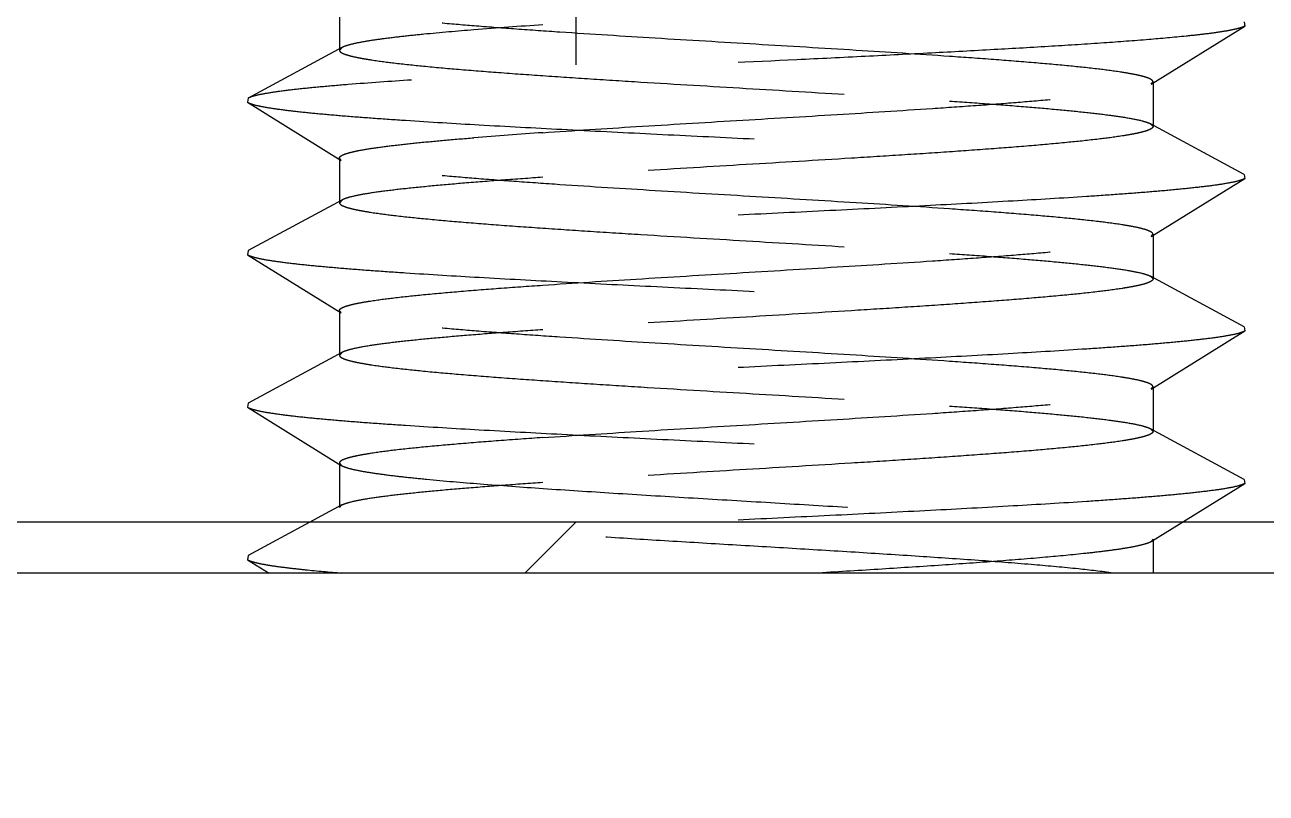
# Model space of a CAD drawing. Header units: inches. Extents: x 1246 to 1707, y -383 to -57.
# Drawn here: x 1346.734 to 1349.175, y -301.819 to -300.307 of the extents above; entities that cross this region are included whole.
import ezdxf

# ---------------------------------------------------------------- set-up
doc = ezdxf.new("R2010")
doc.units = ezdxf.units.IN
doc.header["$LTSCALE"] = 10
doc.header["$MEASUREMENT"] = 0
doc.linetypes.add('CENTER', pattern=[0.6, 0.375, -0.075, 0.075, -0.075])
doc.linetypes.add('HIDDEN', pattern=[0.2, 0.1, -0.1])
doc.layers.get('0').update_dxf_attribs({"linetype": 'CONTINUOUS'})
doc.layers.add('02___PRT_ALL_AXES', color=7, linetype='CONTINUOUS')
doc.layers.add('DEFAULT_2', color=8, linetype='HIDDEN')

msp = doc.modelspace()

# ---------------------------------------------------------------- linework, layer by layer
at = {"color": 7, "linetype": 'Continuous'}
for p, q in [((1350.2523, -301.286), (1343.6171, -301.286)), ((1350.1522, -301.386), (1343.7171, -301.386))]:
    msp.add_line(p, q, dxfattribs=at)
at = {"linetype": 'CENTER'}
msp.add_arc((1478.7792, -1654.6488), 1356.7628, 83.2637115, 96.7362885, dxfattribs=at)
at = {"layer": '02___PRT_ALL_AXES', "color": 8, "linetype": 'HIDDEN'}
msp.add_line((1347.8171, -297.386), (1347.8171, -301.286), dxfattribs=at)
at = {"layer": 'DEFAULT_2', "color": 8, "linetype": 'HIDDEN'}
for p, q in [((1347.3523, -300.2696), (1347.3523, -300.3574)), ((1348.9486, -300.4242), (1349.1328, -300.3098)), ((1349.1318, -300.3017), (1349.1328, -300.3098)), ((1347.3572, -300.3521), (1347.1727, -300.4517)), ((1347.3572, -300.3521), (1347.3523, -300.3574)), ((1348.9486, -300.4242), (1348.9523, -300.4196)), ((1348.9523, -300.4196), (1348.9523, -300.5074)), ((1347.1727, -300.4517), (1347.1718, -300.4598)), ((1347.1718, -300.4598), (1347.356, -300.5742)), ((1349.1318, -300.6017), (1348.9474, -300.5021)), ((1348.9474, -300.5021), (1348.9523, -300.5074)), ((1347.3523, -300.5696), (1347.3523, -300.6574)), ((1347.356, -300.5742), (1347.3523, -300.5696)), ((1349.1318, -300.6017), (1349.1328, -300.6098)), ((1348.9486, -300.7242), (1349.1328, -300.6098)), ((1347.3572, -300.6521), (1347.1727, -300.7517)), ((1347.3572, -300.6521), (1347.3523, -300.6574)), ((1348.9486, -300.7242), (1348.9523, -300.7196)), ((1348.9523, -300.7196), (1348.9523, -300.8074)), ((1347.1727, -300.7517), (1347.1718, -300.7598)), ((1347.1718, -300.7598), (1347.356, -300.8742)), ((1349.1318, -300.9017), (1348.9474, -300.8021)), ((1348.9474, -300.8021), (1348.9523, -300.8074)), ((1347.3523, -300.8696), (1347.3523, -300.9574)), ((1347.356, -300.8742), (1347.3523, -300.8696)), ((1348.9486, -301.0242), (1349.1328, -300.9098)), ((1349.1318, -300.9017), (1349.1328, -300.9098)), ((1347.3572, -300.9521), (1347.1727, -301.0517)), ((1347.3572, -300.9521), (1347.3523, -300.9574)), ((1348.9486, -301.0242), (1348.9523, -301.0196)), ((1348.9523, -301.0196), (1348.9523, -301.1074)), ((1347.1727, -301.0517), (1347.1718, -301.0598)), ((1347.1718, -301.0598), (1347.356, -301.1742)), ((1349.1318, -301.2017), (1348.9474, -301.1021)), ((1348.9474, -301.1021), (1348.9523, -301.1074)), ((1347.3523, -301.1696), (1347.3523, -301.2574)), ((1347.3523, -301.1696), (1347.356, -301.1742)), ((1348.9486, -301.3242), (1349.1328, -301.2098)), ((1349.1318, -301.2017), (1349.1328, -301.2098)), ((1347.3572, -301.2521), (1347.1727, -301.3517)), ((1347.3523, -301.2574), (1347.3572, -301.2521)), ((1347.7171, -301.386), (1347.8171, -301.286)), ((1348.9523, -301.3196), (1348.9486, -301.3242)), ((1348.9523, -301.3196), (1348.9523, -301.386)), ((1347.1727, -301.3517), (1347.1718, -301.3598)), ((1347.1718, -301.3598), (1347.2141, -301.386))]:
    msp.add_line(p, q, dxfattribs=at)
for centre, radius, start, end in [((1348.6325, -313.1366), 12.8594, 93.92475, 94.53022), ((1348.5216, -311.8497), 11.3562, 93.88467, 94.5703)]:
    msp.add_arc(centre, radius, start, end, dxfattribs=at)
for points, knots in [([(1348.5523, -300.3696), (1348.4911, -300.3654), (1348.3642, -300.3572), (1348.1711, -300.3457), (1347.9769, -300.3341), (1347.8198, -300.3243), (1347.7026, -300.3162), (1347.6243, -300.3103), (1347.5542, -300.3044), (1347.4935, -300.2985), (1347.4429, -300.2927), (1347.4076, -300.2877), (1347.3851, -300.2834), (1347.3727, -300.2805), (1347.3632, -300.2776), (1347.358, -300.2754), (1347.356, -300.2742)], [0, 0, 0, 0, 0.153216, 0.317579, 0.482941, 0.639062, 0.710608, 0.77631, 0.835153, 0.886235, 0.928776, 0.962154, 0.975263, 0.985935, 0.994162, 1, 1, 1, 1]), ([(1349.1328, -300.3098), (1349.1304, -300.3113), (1349.1237, -300.3137), (1349.1112, -300.3169), (1349.0941, -300.3201), (1349.0725, -300.3234), (1349.0464, -300.3266), (1349.0032, -300.3313), (1348.9392, -300.337), (1348.8512, -300.3435), (1348.7497, -300.35), (1348.6367, -300.3565), (1348.5143, -300.3631), (1348.385, -300.3697), (1348.2058, -300.3785), (1347.9836, -300.3892), (1347.7309, -300.4019), (1347.5692, -300.4111), (1347.4939, -300.4161)], [0, 0, 0, 0, 0.005115, 0.012939, 0.023519, 0.036836, 0.052837, 0.071457, 0.116194, 0.170212, 0.23248, 0.301802, 0.376848, 0.456172, 0.538246, 0.704294, 0.862243, 1, 1, 1, 1]), ([(1347.6168, -300.3174), (1347.5839, -300.32), (1347.5371, -300.324), (1347.4784, -300.3301), (1347.4424, -300.3344), (1347.4122, -300.3386), (1347.3882, -300.3428), (1347.3704, -300.347), (1347.3607, -300.3502), (1347.3572, -300.3521)], [0, 0, 0, 0, 0.377008, 0.53654, 0.674916, 0.791104, 0.884299, 0.95393, 1, 1, 1, 1]), ([(1347.3523, -300.3574), (1347.3523, -300.3586), (1347.3537, -300.3605), (1347.3563, -300.3622), (1347.3608, -300.3645), (1347.3686, -300.3672), (1347.3806, -300.3702), (1347.3958, -300.3733), (1347.4224, -300.3777), (1347.4633, -300.3831), (1347.5212, -300.3891), (1347.5898, -300.3953), (1347.668, -300.4014), (1347.7545, -300.4076), (1347.8479, -300.4138), (1347.9812, -300.4222), (1348.1523, -300.4324), (1348.3546, -300.4445), (1348.488, -300.4529), (1348.5523, -300.4574)], [0, 0, 0, 0, 0.002951, 0.005144, 0.007939, 0.015462, 0.025642, 0.03849, 0.053982, 0.092662, 0.141093, 0.198474, 0.263842, 0.336094, 0.413999, 0.496234, 0.668047, 0.83985, 1, 1, 1, 1]), ([(1348.9523, -300.4196), (1348.9523, -300.4184), (1348.9508, -300.4165), (1348.9482, -300.4147), (1348.9437, -300.4124), (1348.9359, -300.4097), (1348.9239, -300.4067), (1348.9087, -300.4037), (1348.8821, -300.3992), (1348.8412, -300.3939), (1348.7833, -300.3878), (1348.7147, -300.3817), (1348.6365, -300.3755), (1348.5813, -300.3716), (1348.5523, -300.3696)], [0, 0, 0, 0, 0.008794, 0.015336, 0.023669, 0.046074, 0.076376, 0.114625, 0.160724, 0.275828, 0.419909, 0.590602, 0.785143, 1, 1, 1, 1]), ([(1347.4939, -300.4161), (1347.4525, -300.4188), (1347.3936, -300.4229), (1347.3199, -300.4291), (1347.2751, -300.4335), (1347.238, -300.4378), (1347.2088, -300.4422), (1347.1896, -300.4459), (1347.1785, -300.4492), (1347.1744, -300.4508), (1347.1727, -300.4517)], [0, 0, 0, 0, 0.384794, 0.546474, 0.685732, 0.801441, 0.892708, 0.958874, 0.982525, 1, 1, 1, 1]), ([(1347.7523, -300.5196), (1347.8135, -300.5154), (1347.9404, -300.5072), (1348.1334, -300.4957), (1348.3276, -300.4841), (1348.4847, -300.4743), (1348.6019, -300.4662), (1348.6802, -300.4603), (1348.7503, -300.4544), (1348.8111, -300.4485), (1348.8616, -300.4427), (1348.8969, -300.4377), (1348.9194, -300.4334), (1348.9319, -300.4305), (1348.9414, -300.4276), (1348.9466, -300.4254), (1348.9486, -300.4242)], [0, 0, 0, 0, 0.153217, 0.317576, 0.482929, 0.639051, 0.710601, 0.776305, 0.835152, 0.886229, 0.928771, 0.962153, 0.97526, 0.985931, 0.994163, 1, 1, 1, 1]), ([(1347.1718, -300.4598), (1347.1732, -300.4607), (1347.177, -300.4623), (1347.1873, -300.4656), (1347.2055, -300.4693), (1347.2333, -300.4736), (1347.2691, -300.4779), (1347.3125, -300.4823), (1347.3632, -300.4867), (1347.4206, -300.4911), (1347.5093, -300.4972), (1347.633, -300.5046), (1347.7939, -300.5133), (1347.967, -300.522), (1348.1466, -300.5308), (1348.3263, -300.5395), (1348.5, -300.5482), (1348.6618, -300.5569), (1348.7866, -300.5644), (1348.8762, -300.5705), (1348.9345, -300.5749), (1348.986, -300.5792), (1349.0303, -300.5836), (1349.0671, -300.5879), (1349.096, -300.5922), (1349.115, -300.596), (1349.1261, -300.5992), (1349.1302, -300.6008), (1349.1318, -300.6017)], [0, 0, 0, 0, 0.002611, 0.006217, 0.016495, 0.030866, 0.049236, 0.071468, 0.097374, 0.126741, 0.159315, 0.232952, 0.315766, 0.404918, 0.497344, 0.589872, 0.679323, 0.762625, 0.836921, 0.869881, 0.899668, 0.926024, 0.948731, 0.967598, 0.982482, 0.993279, 0.997142, 1, 1, 1, 1]), ([(1348.5523, -300.4574), (1348.5783, -300.4592), (1348.6283, -300.4627), (1348.6996, -300.4683), (1348.7635, -300.4738), (1348.8189, -300.4793), (1348.8653, -300.4847), (1348.9019, -300.4901), (1348.9261, -300.4948), (1348.9401, -300.4989), (1348.9453, -300.501), (1348.9474, -300.5021)], [0, 0, 0, 0, 0.19669, 0.377167, 0.538714, 0.679239, 0.796915, 0.890177, 0.957976, 0.982174, 1, 1, 1, 1]), ([(1348.9523, -300.5074), (1348.9523, -300.5086), (1348.9509, -300.5105), (1348.9483, -300.5122), (1348.9438, -300.5145), (1348.9359, -300.5172), (1348.924, -300.5202), (1348.9088, -300.5233), (1348.8822, -300.5277), (1348.8413, -300.533), (1348.7835, -300.5391), (1348.7149, -300.5453), (1348.6366, -300.5514), (1348.5501, -300.5576), (1348.4568, -300.5638), (1348.3234, -300.5722), (1348.1523, -300.5824), (1347.9499, -300.5945), (1347.8166, -300.6029), (1347.7523, -300.6074)], [0, 0, 0, 0, 0.002947, 0.005136, 0.007926, 0.015442, 0.025616, 0.038456, 0.053943, 0.092613, 0.141035, 0.198412, 0.263781, 0.33604, 0.413953, 0.496194, 0.668012, 0.839831, 1, 1, 1, 1]), ([(1347.3523, -300.5696), (1347.3523, -300.5687), (1347.3535, -300.5665), (1347.3571, -300.5642), (1347.3627, -300.5617), (1347.3704, -300.5593), (1347.3802, -300.5568), (1347.3974, -300.5533), (1347.424, -300.549), (1347.4618, -300.5441), (1347.5073, -300.5392), (1347.5597, -300.5343), (1347.597, -300.5312), (1347.6168, -300.5296)], [0, 0, 0, 0, 0.010107, 0.025401, 0.04766, 0.077387, 0.114743, 0.159749, 0.272352, 0.41426, 0.584095, 0.780157, 1, 1, 1, 1]), ([(1348.5523, -300.6696), (1348.4911, -300.6654), (1348.3642, -300.6572), (1348.1711, -300.6457), (1347.9769, -300.6341), (1347.8198, -300.6243), (1347.7026, -300.6162), (1347.6243, -300.6103), (1347.5542, -300.6044), (1347.4935, -300.5985), (1347.4429, -300.5927), (1347.4076, -300.5877), (1347.3851, -300.5834), (1347.3727, -300.5805), (1347.3632, -300.5776), (1347.358, -300.5754), (1347.356, -300.5742)], [0, 0, 0, 0, 0.153218, 0.317574, 0.482936, 0.63906, 0.710606, 0.776307, 0.835151, 0.88623, 0.928773, 0.962155, 0.975261, 0.985932, 0.994164, 1, 1, 1, 1]), ([(1347.7523, -300.6074), (1347.7262, -300.6092), (1347.6763, -300.6127), (1347.6049, -300.6183), (1347.5411, -300.6238), (1347.4856, -300.6293), (1347.4393, -300.6347), (1347.4026, -300.6401), (1347.3785, -300.6448), (1347.3645, -300.6489), (1347.3592, -300.651), (1347.3572, -300.6521)], [0, 0, 0, 0, 0.196693, 0.377167, 0.538705, 0.679227, 0.796905, 0.890171, 0.957974, 0.982173, 1, 1, 1, 1]), ([(1349.1328, -300.6098), (1349.1313, -300.6107), (1349.1276, -300.6123), (1349.1173, -300.6156), (1349.0991, -300.6193), (1349.0712, -300.6236), (1349.0354, -300.6279), (1348.992, -300.6323), (1348.9414, -300.6367), (1348.8839, -300.6411), (1348.7952, -300.6472), (1348.6715, -300.6546), (1348.5107, -300.6633), (1348.3375, -300.672), (1348.158, -300.6808), (1347.9783, -300.6895), (1347.8045, -300.6982), (1347.6427, -300.7069), (1347.518, -300.7144), (1347.4283, -300.7205), (1347.3701, -300.7249), (1347.3185, -300.7292), (1347.2742, -300.7336), (1347.2374, -300.7379), (1347.2085, -300.7422), (1347.1895, -300.746), (1347.1785, -300.7492), (1347.1744, -300.7508), (1347.1727, -300.7517)], [0, 0, 0, 0, 0.002611, 0.006217, 0.016495, 0.030866, 0.049236, 0.071468, 0.097374, 0.126741, 0.159315, 0.232952, 0.315766, 0.404918, 0.497344, 0.589872, 0.679323, 0.762625, 0.836921, 0.869881, 0.899668, 0.926024, 0.948731, 0.967598, 0.982482, 0.993279, 0.997142, 1, 1, 1, 1]), ([(1347.3523, -300.6574), (1347.3523, -300.6586), (1347.3537, -300.6605), (1347.3563, -300.6622), (1347.3608, -300.6645), (1347.3686, -300.6672), (1347.3806, -300.6702), (1347.3958, -300.6733), (1347.4224, -300.6777), (1347.4633, -300.6831), (1347.5212, -300.6891), (1347.5898, -300.6953), (1347.668, -300.7014), (1347.7545, -300.7076), (1347.8479, -300.7138), (1347.9812, -300.7222), (1348.1523, -300.7324), (1348.3546, -300.7445), (1348.488, -300.7529), (1348.5523, -300.7574)], [0, 0, 0, 0, 0.002952, 0.005145, 0.00794, 0.015465, 0.025645, 0.038493, 0.053985, 0.092665, 0.141095, 0.198477, 0.263846, 0.336099, 0.414002, 0.496234, 0.668044, 0.83985, 1, 1, 1, 1]), ([(1348.9523, -300.7196), (1348.9523, -300.7184), (1348.9508, -300.7165), (1348.9482, -300.7147), (1348.9437, -300.7124), (1348.9359, -300.7098), (1348.924, -300.7067), (1348.9088, -300.7037), (1348.8821, -300.6992), (1348.8412, -300.6939), (1348.7834, -300.6878), (1348.7147, -300.6817), (1348.6365, -300.6755), (1348.5813, -300.6716), (1348.5523, -300.6696)], [0, 0, 0, 0, 0.008789, 0.015326, 0.023655, 0.046054, 0.07635, 0.114594, 0.160691, 0.27579, 0.419871, 0.590569, 0.785123, 1, 1, 1, 1]), ([(1347.7523, -300.8196), (1347.8135, -300.8154), (1347.9404, -300.8072), (1348.1334, -300.7957), (1348.3276, -300.7841), (1348.4847, -300.7743), (1348.6019, -300.7662), (1348.6802, -300.7603), (1348.7503, -300.7544), (1348.8111, -300.7485), (1348.8616, -300.7427), (1348.8969, -300.7377), (1348.9194, -300.7334), (1348.9319, -300.7305), (1348.9414, -300.7276), (1348.9466, -300.7254), (1348.9486, -300.7242)], [0, 0, 0, 0, 0.153218, 0.317582, 0.482941, 0.639062, 0.71061, 0.776314, 0.835159, 0.886236, 0.928777, 0.962155, 0.975262, 0.985932, 0.994163, 1, 1, 1, 1]), ([(1347.1718, -300.7598), (1347.1732, -300.7607), (1347.177, -300.7623), (1347.1873, -300.7656), (1347.2055, -300.7693), (1347.2333, -300.7736), (1347.2691, -300.7779), (1347.3125, -300.7823), (1347.3632, -300.7867), (1347.4206, -300.7911), (1347.5093, -300.7972), (1347.633, -300.8046), (1347.7939, -300.8133), (1347.967, -300.822), (1348.1466, -300.8308), (1348.3263, -300.8395), (1348.5, -300.8482), (1348.6618, -300.8569), (1348.7866, -300.8644), (1348.8762, -300.8705), (1348.9345, -300.8749), (1348.986, -300.8792), (1349.0303, -300.8836), (1349.0671, -300.8879), (1349.096, -300.8922), (1349.115, -300.896), (1349.1261, -300.8992), (1349.1302, -300.9008), (1349.1318, -300.9017)], [0, 0, 0, 0, 0.002611, 0.006217, 0.016495, 0.030866, 0.049236, 0.071468, 0.097374, 0.126741, 0.159315, 0.232952, 0.315766, 0.404918, 0.497345, 0.589872, 0.679323, 0.762625, 0.836921, 0.869881, 0.899668, 0.926024, 0.948731, 0.967598, 0.982482, 0.993279, 0.997142, 1, 1, 1, 1]), ([(1348.5523, -300.7574), (1348.5783, -300.7592), (1348.6283, -300.7627), (1348.6996, -300.7683), (1348.7635, -300.7738), (1348.8189, -300.7793), (1348.8653, -300.7847), (1348.9019, -300.7901), (1348.9261, -300.7948), (1348.9401, -300.7989), (1348.9453, -300.801), (1348.9474, -300.8021)], [0, 0, 0, 0, 0.196688, 0.377166, 0.538715, 0.67924, 0.796917, 0.89018, 0.957979, 0.982176, 1, 1, 1, 1]), ([(1347.3523, -300.8696), (1347.3523, -300.8684), (1347.3537, -300.8665), (1347.3563, -300.8647), (1347.3608, -300.8624), (1347.3687, -300.8598), (1347.3806, -300.8567), (1347.3958, -300.8537), (1347.4224, -300.8492), (1347.4634, -300.8439), (1347.5212, -300.8378), (1347.5898, -300.8317), (1347.668, -300.8255), (1347.7233, -300.8216), (1347.7523, -300.8196)], [0, 0, 0, 0, 0.008793, 0.015327, 0.023653, 0.046056, 0.076356, 0.114597, 0.160699, 0.275799, 0.419894, 0.59059, 0.785117, 1, 1, 1, 1]), ([(1348.9523, -300.8074), (1348.9523, -300.8086), (1348.9509, -300.8105), (1348.9483, -300.8122), (1348.9438, -300.8145), (1348.936, -300.8172), (1348.924, -300.8202), (1348.9088, -300.8233), (1348.8823, -300.8277), (1348.8413, -300.833), (1348.7835, -300.8391), (1348.7149, -300.8453), (1348.6366, -300.8514), (1348.5501, -300.8576), (1348.4568, -300.8638), (1348.3234, -300.8722), (1348.1523, -300.8824), (1347.9499, -300.8945), (1347.8166, -300.9029), (1347.7523, -300.9074)], [0, 0, 0, 0, 0.002946, 0.005135, 0.007924, 0.015439, 0.025611, 0.038451, 0.053936, 0.092605, 0.141027, 0.198402, 0.263769, 0.336027, 0.41394, 0.496183, 0.668008, 0.839827, 1, 1, 1, 1]), ([(1348.5523, -300.9696), (1348.4911, -300.9654), (1348.3642, -300.9572), (1348.1711, -300.9457), (1347.9769, -300.9341), (1347.8198, -300.9243), (1347.7026, -300.9162), (1347.6243, -300.9103), (1347.5542, -300.9044), (1347.4935, -300.8985), (1347.4429, -300.8927), (1347.4076, -300.8877), (1347.3851, -300.8834), (1347.3727, -300.8805), (1347.3632, -300.8776), (1347.358, -300.8754), (1347.356, -300.8742)], [0, 0, 0, 0, 0.153218, 0.317574, 0.482932, 0.639057, 0.710606, 0.776307, 0.835148, 0.88623, 0.928772, 0.962151, 0.975261, 0.985933, 0.994162, 1, 1, 1, 1]), ([(1349.1328, -300.9098), (1349.1313, -300.9107), (1349.1276, -300.9123), (1349.1173, -300.9156), (1349.0991, -300.9193), (1349.0712, -300.9236), (1349.0354, -300.9279), (1348.992, -300.9323), (1348.9414, -300.9367), (1348.8839, -300.9411), (1348.7952, -300.9472), (1348.6715, -300.9546), (1348.5107, -300.9633), (1348.3375, -300.972), (1348.158, -300.9808), (1347.9783, -300.9895), (1347.8045, -300.9982), (1347.6427, -301.0069), (1347.518, -301.0144), (1347.4283, -301.0205), (1347.3701, -301.0249), (1347.3185, -301.0292), (1347.2742, -301.0336), (1347.2374, -301.0379), (1347.2085, -301.0422), (1347.1895, -301.046), (1347.1785, -301.0492), (1347.1744, -301.0508), (1347.1727, -301.0517)], [0, 0, 0, 0, 0.002611, 0.006217, 0.016495, 0.030866, 0.049236, 0.071468, 0.097374, 0.126741, 0.159315, 0.232952, 0.315766, 0.404918, 0.497345, 0.589872, 0.679323, 0.762625, 0.836921, 0.869881, 0.899668, 0.926024, 0.948731, 0.967599, 0.982482, 0.993279, 0.997142, 1, 1, 1, 1]), ([(1347.7523, -300.9074), (1347.7262, -300.9092), (1347.6763, -300.9127), (1347.6049, -300.9183), (1347.5411, -300.9238), (1347.4856, -300.9293), (1347.4393, -300.9347), (1347.4026, -300.9401), (1347.3785, -300.9448), (1347.3645, -300.9489), (1347.3592, -300.951), (1347.3572, -300.9521)], [0, 0, 0, 0, 0.196695, 0.377171, 0.538712, 0.679233, 0.796906, 0.890171, 0.957973, 0.982173, 1, 1, 1, 1]), ([(1347.3523, -300.9574), (1347.3523, -300.9586), (1347.3537, -300.9605), (1347.3563, -300.9622), (1347.3608, -300.9645), (1347.3686, -300.9672), (1347.3805, -300.9702), (1347.3957, -300.9733), (1347.4223, -300.9777), (1347.4633, -300.983), (1347.5211, -300.9891), (1347.5897, -300.9953), (1347.668, -301.0014), (1347.7545, -301.0076), (1347.8478, -301.0138), (1347.9812, -301.0222), (1348.1522, -301.0324), (1348.3546, -301.0445), (1348.488, -301.0529), (1348.5523, -301.0574)], [0, 0, 0, 0, 0.00295, 0.005142, 0.007936, 0.015458, 0.025635, 0.03848, 0.05397, 0.092644, 0.141071, 0.198451, 0.26382, 0.336075, 0.413982, 0.496215, 0.668028, 0.839842, 1, 1, 1, 1]), ([(1348.9523, -301.0196), (1348.9523, -301.0184), (1348.9509, -301.0165), (1348.9482, -301.0147), (1348.9437, -301.0124), (1348.9359, -301.0098), (1348.924, -301.0067), (1348.9088, -301.0037), (1348.8822, -300.9992), (1348.8412, -300.9939), (1348.7834, -300.9878), (1348.7148, -300.9817), (1348.6365, -300.9755), (1348.5813, -300.9716), (1348.5523, -300.9696)], [0, 0, 0, 0, 0.008783, 0.015316, 0.023641, 0.04603, 0.07632, 0.11456, 0.160654, 0.27575, 0.419832, 0.590537, 0.785105, 1, 1, 1, 1]), ([(1347.7523, -301.1196), (1347.8135, -301.1154), (1347.9404, -301.1072), (1348.1334, -301.0957), (1348.3277, -301.0841), (1348.4847, -301.0743), (1348.6019, -301.0662), (1348.6802, -301.0603), (1348.7503, -301.0544), (1348.8111, -301.0485), (1348.8616, -301.0427), (1348.8969, -301.0377), (1348.9194, -301.0334), (1348.9319, -301.0305), (1348.9414, -301.0276), (1348.9466, -301.0254), (1348.9486, -301.0242)], [0, 0, 0, 0, 0.15322, 0.317586, 0.482948, 0.639066, 0.710612, 0.776315, 0.83516, 0.886237, 0.928778, 0.962156, 0.975263, 0.985932, 0.994163, 1, 1, 1, 1]), ([(1347.1718, -301.0598), (1347.1732, -301.0607), (1347.177, -301.0623), (1347.1873, -301.0656), (1347.2055, -301.0693), (1347.2333, -301.0736), (1347.2691, -301.0779), (1347.3125, -301.0823), (1347.3632, -301.0867), (1347.4206, -301.0911), (1347.5093, -301.0972), (1347.633, -301.1046), (1347.7939, -301.1133), (1347.967, -301.122), (1348.1466, -301.1308), (1348.3263, -301.1395), (1348.5, -301.1482), (1348.6618, -301.1569), (1348.7866, -301.1644), (1348.8762, -301.1705), (1348.9345, -301.1749), (1348.986, -301.1792), (1349.0303, -301.1836), (1349.0671, -301.1879), (1349.096, -301.1922), (1349.115, -301.196), (1349.1261, -301.1992), (1349.1302, -301.2008), (1349.1318, -301.2017)], [0, 0, 0, 0, 0.002611, 0.006217, 0.016495, 0.030866, 0.049236, 0.071468, 0.097374, 0.126741, 0.159315, 0.232952, 0.315766, 0.404918, 0.497345, 0.589872, 0.679323, 0.762625, 0.836921, 0.869881, 0.899668, 0.926024, 0.948731, 0.967599, 0.982482, 0.993279, 0.997143, 1, 1, 1, 1]), ([(1348.5523, -301.0574), (1348.5783, -301.0592), (1348.6283, -301.0627), (1348.6996, -301.0683), (1348.7635, -301.0738), (1348.8189, -301.0793), (1348.8653, -301.0847), (1348.9019, -301.0901), (1348.9261, -301.0948), (1348.9401, -301.0989), (1348.9453, -301.101), (1348.9474, -301.1021)], [0, 0, 0, 0, 0.196687, 0.377161, 0.538707, 0.679234, 0.796913, 0.890178, 0.957979, 0.982176, 1, 1, 1, 1]), ([(1347.7523, -301.1196), (1347.7233, -301.1216), (1347.668, -301.1255), (1347.5898, -301.1317), (1347.5212, -301.1378), (1347.4633, -301.1439), (1347.4224, -301.1492), (1347.3958, -301.1537), (1347.3806, -301.1567), (1347.3686, -301.1598), (1347.3608, -301.1624), (1347.3563, -301.1647), (1347.3537, -301.1665), (1347.3523, -301.1684), (1347.3523, -301.1696)], [0, 0, 0, 0, 0.214913, 0.409483, 0.580191, 0.724281, 0.839375, 0.885468, 0.923703, 0.953987, 0.976372, 0.984693, 0.991221, 1, 1, 1, 1]), ([(1348.9523, -301.1074), (1348.9523, -301.1086), (1348.9509, -301.1105), (1348.9483, -301.1122), (1348.9438, -301.1145), (1348.9359, -301.1172), (1348.924, -301.1202), (1348.9088, -301.1233), (1348.8822, -301.1277), (1348.8413, -301.133), (1348.7834, -301.1391), (1348.7148, -301.1453), (1348.6366, -301.1514), (1348.5501, -301.1576), (1348.4567, -301.1638), (1348.3234, -301.1722), (1348.1523, -301.1824), (1347.9499, -301.1945), (1347.8166, -301.2029), (1347.7523, -301.2074)], [0, 0, 0, 0, 0.002948, 0.005139, 0.00793, 0.015449, 0.025624, 0.038467, 0.053956, 0.092629, 0.141056, 0.198433, 0.2638, 0.336055, 0.413964, 0.496204, 0.668026, 0.839837, 1, 1, 1, 1]), ([(1347.356, -301.1742), (1347.3574, -301.1751), (1347.361, -301.1767), (1347.3706, -301.1801), (1347.3871, -301.1839), (1347.412, -301.1883), (1347.4436, -301.1927), (1347.4816, -301.1972), (1347.544, -301.2036), (1347.6351, -301.2112), (1347.7575, -301.2201), (1347.8942, -301.229), (1348.0402, -301.2379), (1348.1903, -301.2468), (1348.339, -301.2557), (1348.4809, -301.2647), (1348.611, -301.2735), (1348.7098, -301.2812), (1348.7793, -301.2875), (1348.8234, -301.292), (1348.8613, -301.2964), (1348.8928, -301.3009), (1348.915, -301.3048), (1348.9292, -301.308), (1348.9373, -301.3102), (1348.9437, -301.3125), (1348.9488, -301.3148), (1348.9523, -301.3176), (1348.9523, -301.3196)], [0, 0, 0, 0, 0.003169, 0.007365, 0.018924, 0.034711, 0.054623, 0.078507, 0.106154, 0.171741, 0.249056, 0.335329, 0.427462, 0.522138, 0.615952, 0.705527, 0.787642, 0.859352, 0.890485, 0.918095, 0.941935, 0.961806, 0.977547, 0.983836, 0.989065, 0.993239, 0.996385, 1, 1, 1, 1]), ([(1349.1328, -301.2098), (1349.1313, -301.2107), (1349.1276, -301.2123), (1349.1173, -301.2156), (1349.0991, -301.2193), (1349.0712, -301.2236), (1349.0354, -301.2279), (1348.992, -301.2323), (1348.9414, -301.2367), (1348.8839, -301.2411), (1348.7952, -301.2472), (1348.6715, -301.2546), (1348.5107, -301.2633), (1348.3375, -301.272), (1348.158, -301.2808), (1347.9783, -301.2895), (1347.8045, -301.2982), (1347.6427, -301.3069), (1347.518, -301.3144), (1347.4283, -301.3205), (1347.3701, -301.3249), (1347.3185, -301.3292), (1347.2742, -301.3336), (1347.2374, -301.3379), (1347.2085, -301.3422), (1347.1895, -301.346), (1347.1785, -301.3492), (1347.1744, -301.3508), (1347.1727, -301.3517)], [0, 0, 0, 0, 0.002611, 0.006217, 0.016495, 0.030866, 0.049236, 0.071468, 0.097374, 0.126741, 0.159315, 0.232952, 0.315766, 0.404918, 0.497345, 0.589872, 0.679323, 0.762625, 0.836921, 0.869881, 0.899668, 0.926024, 0.948731, 0.967599, 0.982482, 0.993279, 0.997143, 1, 1, 1, 1]), ([(1347.3572, -301.2521), (1347.3592, -301.251), (1347.3645, -301.2489), (1347.3785, -301.2448), (1347.4026, -301.2401), (1347.4393, -301.2347), (1347.4856, -301.2293), (1347.5411, -301.2238), (1347.6049, -301.2183), (1347.6763, -301.2127), (1347.7262, -301.2092), (1347.7523, -301.2074)], [0, 0, 0, 0, 0.017827, 0.042032, 0.109829, 0.203097, 0.320771, 0.461296, 0.622832, 0.803293, 1, 1, 1, 1]), ([(1348.8737, -301.386), (1348.851, -301.3829), (1348.7994, -301.3771), (1348.7136, -301.3693), (1348.6118, -301.3614), (1348.4971, -301.3536), (1348.3726, -301.3456), (1348.2419, -301.3377), (1348.1087, -301.3298), (1347.9766, -301.3219), (1347.8496, -301.3139), (1347.7311, -301.306), (1347.6245, -301.2982), (1347.5329, -301.2904), (1347.4671, -301.2835), (1347.4238, -301.2778), (1347.3989, -301.2739), (1347.3815, -301.2705), (1347.3703, -301.2676), (1347.364, -301.2656), (1347.359, -301.2636), (1347.3549, -301.2615), (1347.3523, -301.259), (1347.3523, -301.2574)], [0, 0, 0, 0, 0.04486, 0.101741, 0.169058, 0.244933, 0.327231, 0.413636, 0.50171, 0.588972, 0.672961, 0.751312, 0.821818, 0.882504, 0.93168, 0.95152, 0.968013, 0.981067, 0.986287, 0.990635, 0.994125, 0.996786, 1, 1, 1, 1]), ([(1348.9486, -301.3242), (1348.9458, -301.3259), (1348.9382, -301.3287), (1348.9242, -301.3324), (1348.9051, -301.3362), (1348.8811, -301.34), (1348.8524, -301.3438), (1348.8051, -301.3492), (1348.7357, -301.3558), (1348.6414, -301.3633), (1348.5343, -301.3709), (1348.4173, -301.3785), (1348.3362, -301.3835), (1348.2945, -301.386)], [0, 0, 0, 0, 0.014644, 0.036697, 0.066256, 0.103204, 0.147359, 0.198445, 0.320109, 0.465102, 0.629651, 0.809541, 1, 1, 1, 1]), ([(1347.1718, -301.3598), (1347.1741, -301.3612), (1347.1807, -301.3637), (1347.193, -301.3668), (1347.2097, -301.37), (1347.2309, -301.3732), (1347.2564, -301.3764), (1347.2988, -301.381), (1347.3327, -301.3841), (1347.3566, -301.386)], [0, 0, 0, 0, 0.044256, 0.111737, 0.202833, 0.31741, 0.455065, 0.615299, 1, 1, 1, 1])]:
    msp.add_open_spline(points, degree=3, knots=knots, dxfattribs=at)

doc.saveas('drawing.dxf')
